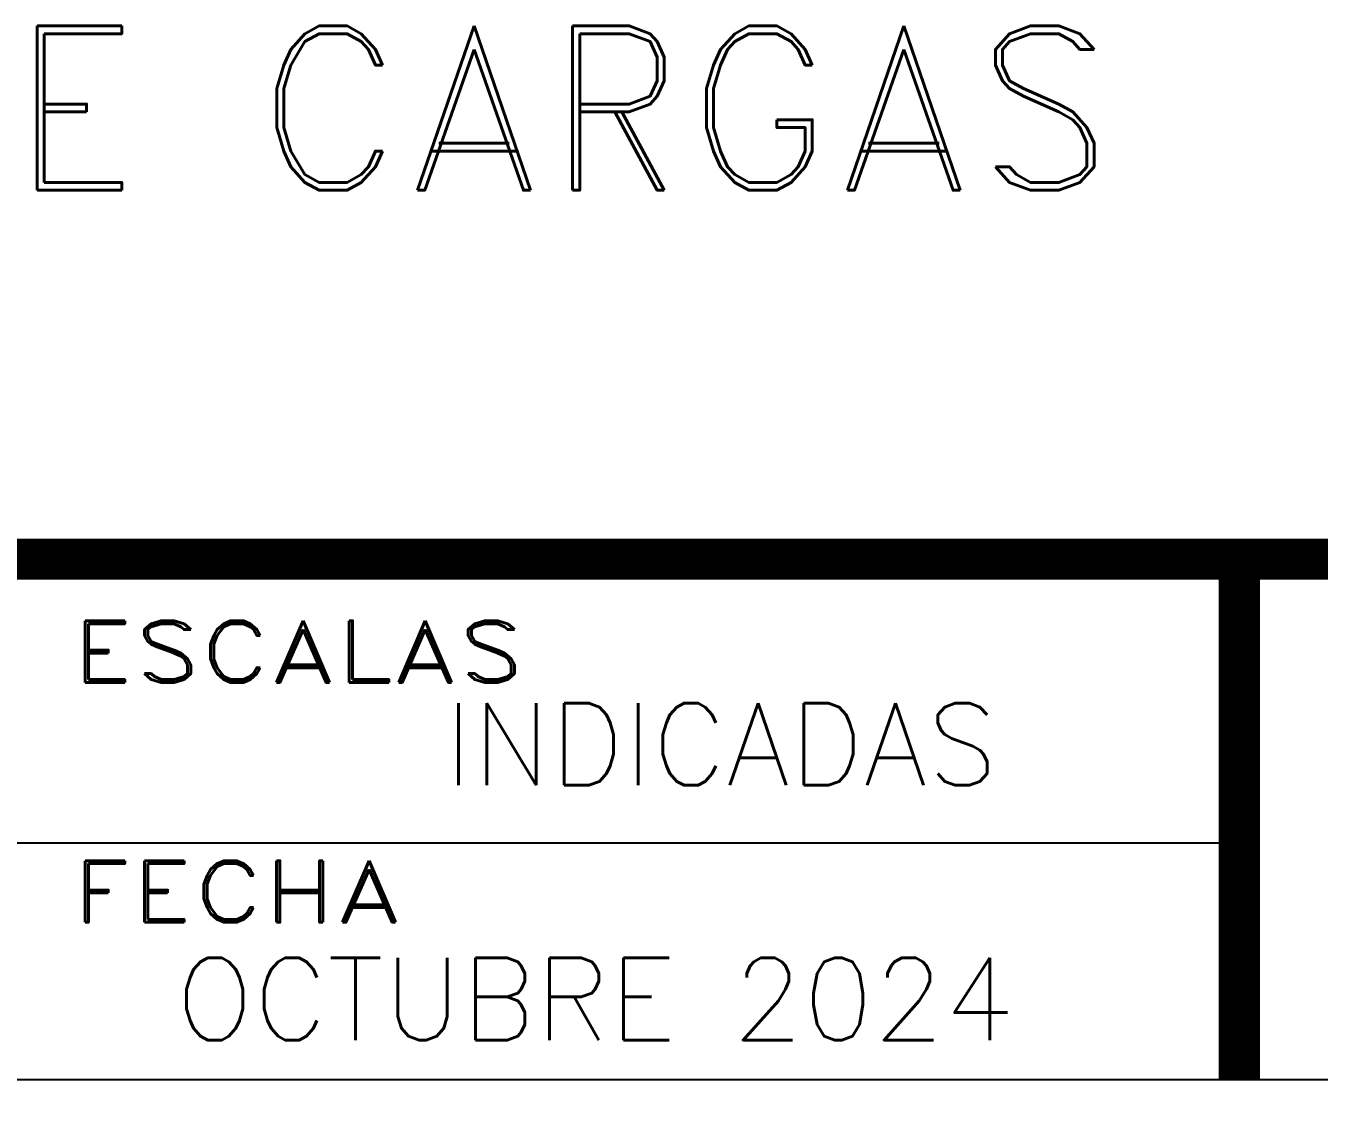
# Model space of a CAD drawing. Extents: x -970 to 10525, y -5 to 8110.
# Drawn here: x 9624.8 to 9939.4, y -5 to 256.4 of the extents above; entities that cross this region are included whole.
import ezdxf
from ezdxf.enums import TextEntityAlignment as Align

# ---------------------------------------------------------------- set-up
doc = ezdxf.new("R2010")
doc.units = 0
doc.header["$LTSCALE"] = 60
doc.header["$MEASUREMENT"] = 0
doc.layers.add('FORMATO', color=7, linetype='CONTINUOUS')
doc.layers.add('RLA-FORMATO', color=7, linetype='CONTINUOUS')
doc.styles.add('DIREC', font='ROMAND', dxfattribs={"width": 1.2})
doc.styles.add('ROMAND', font='romand', dxfattribs={"height": 31.5})
doc.styles.add('ROMANS', font='ROMANS.shx', dxfattribs={"height": 22.5})

# ---------------------------------------------------------------- blocks, each defined once
blk = doc.blocks.new('viñeta-rl')
at = {"layer": 'RLA-FORMATO', "color": 2, "linetype": 'Continuous'}
blk.add_line((-797.49, 28.79), (-300, 28.79), dxfattribs=at)
at = {"layer": 'RLA-FORMATO', "color": 5, "const_width": 5}
for points in [[(0, 63.31), (-797.49, 63.31)], [(-300, 0), (-300, 63.31)]]:
    blk.add_lwpolyline(points, dxfattribs=at)
at = {"layer": 'RLA-FORMATO', "color": 3, "linetype": 'Continuous', "style": 'DIREC', "width": 1.25}
for s, p in [('ESCALAS', (-442.03, 48.31)), ('FECHA', (-442.03, 19.13))]:
    blk.add_text(s, height=7.5, dxfattribs=at).set_placement(p)
at = {"layer": 'RLA-FORMATO', "color": 4, "style": 'ROMAND'}
for tag, p in [('DESAR', (-1255.78, 233.26)), ('PRELIM', (-1123.11, 233.26)), ('PROP', (-989.64, 233.26)), ('CONST', (-823.74, 233.26))]:
    blk.add_attdef(tag, p, '', height=16, dxfattribs=at)
at = {"layer": 'RLA-FORMATO', "color": 2, "style": 'ROMANS'}
for tag, p, height in [('REVNO1', (-1394.08, 180.65), 10), ('DETNO1', (-1358.4, 180.65), 10), ('FECHA1', (-880.48, 180.65), 10), ('REVNO2', (-1394.08, 155.65), 10), ('DETNO2', (-1358.4, 155.65), 10), ('FECHA2', (-880.48, 155.65), 10), ('REVNO3', (-1394.08, 130.65), 10), ('DETNO3', (-1358.4, 130.65), 10), ('FECHA3', (-880.48, 130.65), 10), ('REVNO4', (-1394.08, 105.65), 10), ('DETNO4', (-1358.4, 105.65), 10), ('FECHA4', (-880.48, 105.65), 10), ('REVNO5', (-1394.08, 80.65), 11.25), ('DETNO5', (-1358.4, 80.65), 10), ('FECHA5', (-880.48, 80.65), 10), ('REVNO6', (-1392.27, 55.65), 10), ('DETNO6', (-1356.59, 55.65), 10), ('FECHA6', (-878.68, 55.65), 10), ('INGENIERO', (-741.07, 33.4), 10), ('DIBUJANTE', (-571.62, 33.4), 10), ('REVNO7', (-1394.08, 30.65), 10), ('DETNO7', (-1358.4, 30.65), 10), ('FECHA7', (-880.48, 30.65), 10), ('REVNO8', (-1394.08, 8.6), 10), ('DETNO8', (-1358.4, 8.6), 10), ('FECHA8', (-880.48, 8.6), 10), ('PROYECTISTA', (-740.89, 4.81), 10), ('INGENIERO', (-568.57, 4.61), 10)]:
    blk.add_attdef(tag, p, '', height=height, dxfattribs=at)
for tag, p in [('PERSNO1', (-946.61, 180.65)), ('PERSNO2', (-946.61, 155.65)), ('PERSNO3', (-946.61, 130.65)), ('PERSNO4', (-946.61, 105.65)), ('PERSNO5', (-946.61, 80.65)), ('PERSNO6', (-946.61, 55.65)), ('PERSNO7', (-946.61, 30.65)), ('PERSNO8', (-946.61, 8.6))]:
    blk.add_attdef(tag, text='', height=10, dxfattribs=at).set_placement(p, align=Align.CENTER)
at = {"layer": 'RLA-FORMATO', "color": 5, "style": 'ROMAND'}
blk.add_attdef('PROYECTO', text='', height=16.9, dxfattribs=at).set_placement((-289.17, 165.03), align=Align.MIDDLE)
for tag, p in [('TITULO1', (-567.96, 108.18)), ('TITULO2', (-567.96, 74.23))]:
    blk.add_attdef(tag, p, '', height=20, dxfattribs=at)
at = {"layer": 'RLA-FORMATO', "color": 2, "style": 'ROMANS'}
for tag, p in [('NOMARCH', (-1424.04, 5.53)), ('FECHA', (-1406.95, 5.53))]:
    blk.add_attdef(tag, p, '', height=11.25, rotation=90, dxfattribs=at)
at = {"layer": 'RLA-FORMATO', "color": 5, "style": 'ROMAND', "width": 0.967839}
blk.add_attdef('NUMERO', text='', height=24, dxfattribs=at).set_placement((-290.27, 13.33), (-62.41, 13.33), align=Align.FIT)
at = {"layer": 'RLA-FORMATO', "color": 5, "style": 'ROMAND', "flags": 12}
blk.add_attdef('REVISION', text='', height=24, dxfattribs=at).set_placement((-24.5, 25.33), align=Align.MIDDLE)

msp = doc.modelspace()

# ---------------------------------------------------------------- linework, layer by layer
at = {"layer": 'RLA-FORMATO', "color": 6, "linetype": 'Continuous'}
msp.add_line((-970, 0), (10520, 0), dxfattribs=at)

# ---------------------------------------------------------------- block references
at = {"layer": 'RLA-FORMATO'}
ref = msp.add_blockref('viñeta-rl', (10520, 0), dxfattribs=dict(at, xscale=2, yscale=2, zscale=2))
ref.add_attrib('TITULO1', 'PLANO DE CARGAS', (9384.08, 216.36), dxfattribs={"layer": 'FORMATO', "color": 5, "height": 40, "style": 'ROMAND'})

# ---------------------------------------------------------------- texts
at = {"layer": 'RLA-FORMATO', "color": 2, "linetype": 'Continuous', "style": 'ROMANS'}
for s, p in [('INDICADAS', (9726.61, 71.59)), ('OCTUBRE 2024', (9661.28, 9.62))]:
    msp.add_text(s, height=20, dxfattribs=at).set_placement(p)

doc.saveas('drawing.dxf')
